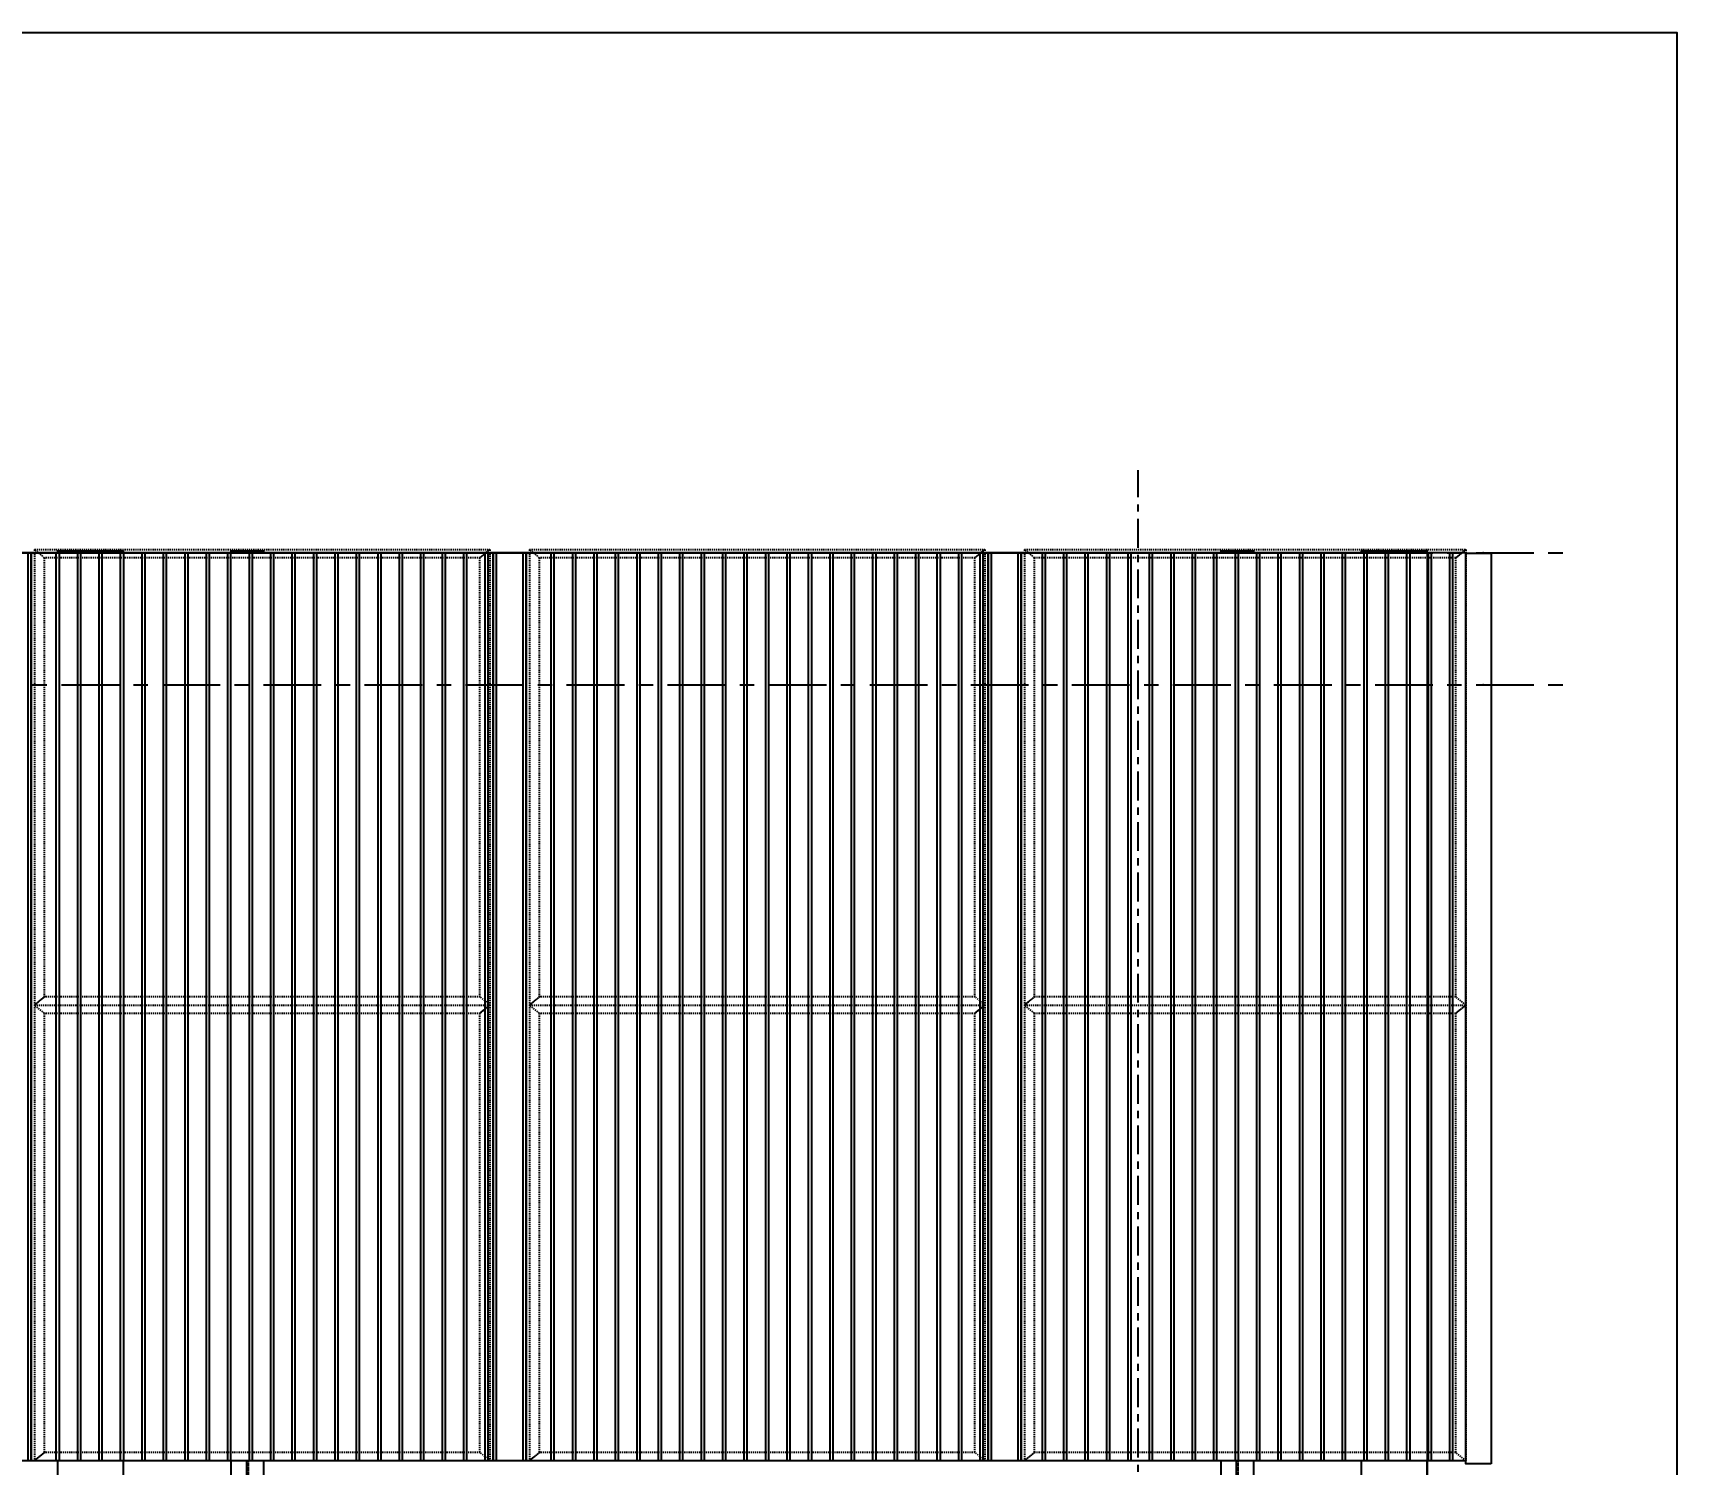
# Model space of a CAD drawing. Header units: millimetres. Extents: x -1379 to 1385823, y -4884429 to 548763.
# Drawn here: x 704443 to 709426, y -2333311 to -2328975 of the extents above; entities that cross this region are included whole.
import ezdxf
from ezdxf.enums import TextEntityAlignment as Align

# ---------------------------------------------------------------- set-up
doc = ezdxf.new("R2010")
doc.units = ezdxf.units.MM
doc.set_wipeout_variables(frame=1)
for name, pattern in [('CENTER', [50.8, 31.75, -6.35, 6.35, -6.35]), ('HIDDEN', [0.375, 0.25, -0.125]), ('TA_GL_000.70000', [1.925, 0.7, -0.175, 0.175, -0.175, 0.7]), ('TA_HL_001.00000', [6.5, 3.55, -2.95])]:
    doc.linetypes.add(name, pattern=pattern)
for name, color, linetype in [('000 - 0_SYM_DWG_GRID-BUBBLE_MAIN_COLOR_6', 7, 'Continuous'), ('000 - 0_SYM_DWG_GRIDLINE_MAIN_COLOR_251', 7, 'Continuous'), ('000 - 0_SYM_DWG_SLOPE-SYM_TEXT_COLOR_3', 7, 'Continuous'), ('000 - EXISTING_COLUMN_MAIN_COLOR_1', 7, 'Continuous'), ('000 - EXISTING_CONCRETE_MAIN_COLOR_1', 7, 'Continuous'), ('000 - EXISTING_STEEL-STRUCTURE_HIDDEN_', 7, 'HIDDEN'), ('000 - EXISTING_STEEL-STRUCTURE_MAIN_COLOR_1', 7, 'Continuous'), ('000 - EXISTING_STEEL-STRUCTURE_WIPEOUT_', 7, 'Continuous'), ('000 - GRID', 7, 'CENTER'), ('000 - STRUCTURE_STEEL_FASTERN_MAIN_COLOR_2', 7, 'Continuous'), ('010 - ASPG_EXTR_MAIN_COLOR_251', 7, 'Continuous'), ('010 - ASPG_EXTR_WIPEOUT_', 7, 'Continuous'), ('010 - ASPG_FRAMING_MAIN_COLOR_1', 7, 'Continuous'), ('010 - ASPG_FRAMING_MAIN_COLOR_251', 7, 'Continuous'), ('010 - ASPG_FRAMING_SUB_COLOR_251', 7, 'Continuous')]:
    doc.layers.add(name, color=color, linetype=linetype)
doc.styles.add('ARIAL', font='arial.ttf')
doc.styles.add('TA', font='', dxfattribs={"height": 4.5})
doc.styles.get('TA').set_extended_font_data('Cordia New')

# ---------------------------------------------------------------- blocks, each defined once
blk = doc.blocks.new('C-1-IV01-AR-2553-01-B_20260626-002213_SECTION_A1_ST')
at = {"layer": '000 - EXISTING_CONCRETE_MAIN_COLOR_1', "color": 7}
blk.add_lwpolyline([(385, 114425), (16445, 114425), (16445, 109825), (16195, 109825), (16195, 109530), (11340.5, 109530), (11340.5, 109825), (10270.5, 109825), (10270.5, 109530), (635, 109530), (635.1, 109825), (385.1, 109825)], close=True, dxfattribs=at)
blk = doc.blocks.new('*U2876')
at = {"color": 7}
blk.add_wipeout([(50, 0), (1450, 0), (1450, 2750), (50, 2750)], dxfattribs=at).dxf.layer = '010 - ASPG_EXTR_WIPEOUT_'
at = {"layer": '010 - ASPG_EXTR_MAIN_COLOR_251', "color": 7}
for points in [[(125, 0), (135.2, 0), (135.2, 2750), (125, 2750)], [(190, 0), (200.2, 0), (200.2, 2750), (190, 2750)], [(255, 0), (265.2, 0), (265.2, 2750), (255, 2750)], [(320, 0), (330.2, 0), (330.2, 2750), (320, 2750)], [(385, 0), (395.2, 0), (395.2, 2750), (385, 2750)], [(450, 0), (460.2, 0), (460.2, 2750), (450, 2750)], [(515, 0), (525.2, 0), (525.2, 2750), (515, 2750)], [(580, 0), (590.2, 0), (590.2, 2750), (580, 2750)], [(645, 0), (655.2, 0), (655.2, 2750), (645, 2750)], [(710, 0), (720.2, 0), (720.2, 2750), (710, 2750)], [(775, 0), (785.2, 0), (785.2, 2750), (775, 2750)], [(840, 0), (850.2, 0), (850.2, 2750), (840, 2750)], [(905, 0), (915.2, 0), (915.2, 2750), (905, 2750)], [(970, 0), (980.2, 0), (980.2, 2750), (970, 2750)], [(1035, 0), (1045.2, 0), (1045.2, 2750), (1035, 2750)], [(1100, 0), (1110.2, 0), (1110.2, 2750), (1100, 2750)], [(1165, 0), (1175.2, 0), (1175.2, 2750), (1165, 2750)], [(1230, 0), (1240.2, 0), (1240.2, 2750), (1230, 2750)], [(1295, 0), (1305.2, 0), (1305.2, 2750), (1295, 2750)], [(1360, 0), (1370.2, 0), (1370.2, 2750), (1360, 2750)]]:
    blk.add_lwpolyline(points, close=True, dxfattribs=at)
at = {"layer": '010 - ASPG_FRAMING_SUB_COLOR_251', "color": 7}
blk.add_lwpolyline([(50, 0), (1450, 0), (1450, 2750), (50, 2750)], close=True, dxfattribs=at)
at = {"color": 7}
for points in [[(-50, 0), (50, 0), (50, 2750), (-50, 2750)], [(1450, 0), (1550, 0), (1550, 2750), (1450, 2750)]]:
    blk.add_wipeout(points, dxfattribs=at).dxf.layer = '010 - ASPG_EXTR_WIPEOUT_'
at = {"layer": '010 - ASPG_EXTR_MAIN_COLOR_251', "color": 7}
blk.add_lwpolyline([(1425, 0), (1435.2, 0), (1435.2, 2750), (1425, 2750)], close=True, dxfattribs=at)
at = {"layer": '010 - ASPG_FRAMING_MAIN_COLOR_1', "color": 7}
for points in [[(-50, 0), (-40, 0), (-40, 2750), (-50, 2750)], [(40, 0), (50, 0), (50, 2750), (40, 2750)], [(1450, 0), (1460, 0), (1460, 2750), (1450, 2750)], [(1540, 0), (1550, 0), (1550, 2750), (1540, 2750)]]:
    blk.add_lwpolyline(points, close=True, dxfattribs=at)
at = {"layer": '010 - ASPG_FRAMING_MAIN_COLOR_251', "color": 7}
for points in [[(-50, 0), (50, 0), (50, 2750), (-50, 2750)], [(1450, 0), (1550, 0), (1550, 2750), (1450, 2750)]]:
    blk.add_lwpolyline(points, close=True, dxfattribs=at)
blk = doc.blocks.new('*U2490')
at = {"color": 7}
blk.add_wipeout([(50, 0), (1397.3, 0), (1397.3, 2750), (50, 2750)], dxfattribs=at).dxf.layer = '010 - ASPG_EXTR_WIPEOUT_'
at = {"layer": '010 - ASPG_EXTR_MAIN_COLOR_251', "color": 7}
for points in [[(50, 0), (1397.3, 0), (1397.3, 2750), (50, 2750)], [(113.3, 0), (123.5, 0), (123.5, 2750), (113.3, 2750)], [(178.3, 0), (188.5, 0), (188.5, 2750), (178.3, 2750)], [(243.3, 0), (253.5, 0), (253.5, 2750), (243.3, 2750)], [(308.3, 0), (318.5, 0), (318.5, 2750), (308.3, 2750)], [(373.3, 0), (383.5, 0), (383.5, 2750), (373.3, 2750)], [(438.3, 0), (448.5, 0), (448.5, 2750), (438.3, 2750)], [(503.3, 0), (513.5, 0), (513.5, 2750), (503.3, 2750)], [(568.3, 0), (578.5, 0), (578.5, 2750), (568.3, 2750)], [(633.3, 0), (643.5, 0), (643.5, 2750), (633.3, 2750)], [(698.3, 0), (708.5, 0), (708.5, 2750), (698.3, 2750)], [(763.3, 0), (773.5, 0), (773.5, 2750), (763.3, 2750)], [(828.3, 0), (838.5, 0), (838.5, 2750), (828.3, 2750)], [(893.3, 0), (903.5, 0), (903.5, 2750), (893.3, 2750)], [(958.3, 0), (968.5, 0), (968.5, 2750), (958.3, 2750)], [(1023.3, 0), (1033.5, 0), (1033.5, 2750), (1023.3, 2750)], [(1088.3, 0), (1098.5, 0), (1098.5, 2750), (1088.3, 2750)], [(1153.3, 0), (1163.5, 0), (1163.5, 2750), (1153.3, 2750)], [(1218.3, 0), (1228.5, 0), (1228.5, 2750), (1218.3, 2750)], [(1283.3, 0), (1293.5, 0), (1293.5, 2750), (1283.3, 2750)], [(1348.3, 0), (1358.5, 0), (1358.5, 2750), (1348.3, 2750)]]:
    blk.add_lwpolyline(points, close=True, dxfattribs=at)
at = {"color": 7}
blk.add_wipeout([(-50, 0), (50, 0), (50, 2750), (-50, 2750)], dxfattribs=at).dxf.layer = '010 - ASPG_EXTR_WIPEOUT_'
at = {"layer": '010 - ASPG_FRAMING_MAIN_COLOR_1', "color": 7}
for points in [[(-50, 0), (50, 0), (50, 2750), (-50, 2750)], [(-50, 0), (-40, 0), (-40, 2750), (-50, 2750)], [(40, 0), (50, 0), (50, 2750), (40, 2750)]]:
    blk.add_lwpolyline(points, close=True, dxfattribs=at)
blk = doc.blocks.new('*U2492')
at = {"layer": '000 - EXISTING_COLUMN_MAIN_COLOR_1', "color": 7}
blk.add_lwpolyline([(-100, 0), (100, 0), (100, 4900), (-100, 4900)], close=True, dxfattribs=at)
blk = doc.blocks.new('*U2525')
at = {"color": 7}
blk.add_wipeout([(-50, 40), (50, 40), (50, 4900), (-50, 4900)], dxfattribs=at).dxf.layer = '000 - EXISTING_STEEL-STRUCTURE_WIPEOUT_'
at = {"layer": '000 - EXISTING_STEEL-STRUCTURE_HIDDEN_', "color": 7}
blk.add_lwpolyline([(3, 40), (3, 4900), (-3, 4900), (-3, 40)], close=True, dxfattribs=at)
at = {"layer": '000 - EXISTING_STEEL-STRUCTURE_HIDDEN_', "color": 7, "linetype": 'HIDDEN', "ltscale": 9}
blk.add_lwpolyline([(63, 36), (9, 36), (9, 90), (3, 90), (3, 30), (63, 30)], close=True, dxfattribs=at)
at = {"color": 7}
blk.add_wipeout([(60, 20), (60, 30), (-60, 30), (-60, 20), (-80, 0), (80, 0)], dxfattribs=at)
at = {"layer": '000 - EXISTING_STEEL-STRUCTURE_MAIN_COLOR_1', "color": 7}
blk.add_lwpolyline([(-50, 40), (50, 40), (50, 4900), (-50, 4900)], close=True, dxfattribs=at)
at = {"layer": '000 - STRUCTURE_STEEL_FASTERN_MAIN_COLOR_2', "color": 7}
blk.add_line((-60, 20), (60, 20), dxfattribs=at)
at = {"layer": '000 - STRUCTURE_STEEL_FASTERN_MAIN_COLOR_2', "color": 7, "lineweight": 0}
blk.add_lwpolyline([(60, 20), (60, 30), (-60, 30), (-60, 20), (-80, 0), (80, 0)], close=True, dxfattribs=at)
blk = doc.blocks.new('*U2849')
at = {"layer": '010 - ASPG_FRAMING_MAIN_COLOR_1', "color": 7, "linetype": 'ByBlock'}
for points in [[(0, 0), (0, 1380), (25, 1350), (25, 30), (0, 0)], [(1380, 1380), (0, 1380), (25, 1350), (1355, 1350)], [(1380, 0), (1380, 1380), (1355, 1350), (1355, 30), (1380, 0)], [(25, 30), (1355, 30), (1380, 0), (0, 0), (25, 30)]]:
    blk.add_lwpolyline(points, close=True, dxfattribs=at)
blk = doc.blocks.new('*U2803')
at = {"layer": '010 - ASPG_FRAMING_MAIN_COLOR_1', "color": 7, "linetype": 'ByBlock'}
for points in [[(0, 0), (0, 1337.3), (25, 1307.3), (25, 30), (0, 0)], [(1380, 1337.3), (0, 1337.3), (25, 1307.3), (1355, 1307.3)], [(1380, 0), (1380, 1337.3), (1355, 1307.3), (1355, 30), (1380, 0)], [(25, 30), (1355, 30), (1380, 0), (0, 0), (25, 30)]]:
    blk.add_lwpolyline(points, close=True, dxfattribs=at)
blk = doc.blocks.new('*U2499')
at = {"layer": '000 - 0_SYM_DWG_GRID-BUBBLE_MAIN_COLOR_6', "color": 7}
blk.add_line((20.6, 0), (15.6, 0), dxfattribs=at)
blk.add_circle((25.6, 0), 5, dxfattribs=at)
at = {"layer": '000 - 0_SYM_DWG_GRIDLINE_MAIN_COLOR_251', "color": 7, "linetype": 'ByBlock', "ltscale": 5}
blk.add_line((10, 0), (-226, 0), dxfattribs=at)
at = {"layer": '000 - 0_SYM_DWG_GRIDLINE_MAIN_COLOR_251', "color": 7}
for p in [(-216, 0), (0, 0)]:
    blk.add_point(p, dxfattribs=at)
at = {"color": 7, "style": 'TA', "flags": 1}
blk.add_attdef('LOCATION', (6, -6), '', height=4.5, rotation=270, dxfattribs=at)
at = {"layer": '000 - 0_SYM_DWG_SLOPE-SYM_TEXT_COLOR_3', "color": 7, "style": 'ARIAL'}
blk.add_attdef('GRID-HEAD', text='', height=4, rotation=90, dxfattribs=at).set_placement((25.6, 0), align=Align.MIDDLE_CENTER)
blk = doc.blocks.new('*U2498')
at = {"layer": '000 - 0_SYM_DWG_GRIDLINE_MAIN_COLOR_251', "color": 7, "linetype": 'ByBlock', "ltscale": 5}
blk.add_line((5, 0), (-337.3, 0), dxfattribs=at)
at = {"layer": '000 - 0_SYM_DWG_GRIDLINE_MAIN_COLOR_251', "color": 7}
blk.add_point((-332.3, 0), dxfattribs=at)
at = {"color": 7, "style": 'TA', "flags": 1}
blk.add_attdef('LOCATION', (6, -6), '', height=4.5, rotation=270, dxfattribs=at)
blk = doc.blocks.new('C-1-IV01_REV00-1_20260626-132147_SECTION_A1_DIMS')
at = {"layer": '000 - GRID', "color": 7, "linetype": 'TA_GL_000.70000', "xscale": 25, "yscale": 25, "zscale": 25, "rotation": 270}
blk.add_blockref('*U2499', (15570, 109025), dxfattribs=at).add_auto_attribs({'GRID-HEAD': '3'})
at = {"layer": '000 - GRID', "color": 7, "linetype": 'TA_GL_000.70000', "xscale": 50, "yscale": 50, "zscale": 50, "rotation": 180}
for p in [(0, 114425), (0, 114025)]:
    blk.add_blockref('*U2498', p, dxfattribs=at)

msp = doc.modelspace()

# ---------------------------------------------------------------- linework, layer by layer
at = {"color": 7}
msp.add_lwpolyline([(690050.7, -2338975.4), (709425.7, -2338975.4), (709425.7, -2328975.4), (690050.7, -2328975.4)], close=True, dxfattribs=at)

# ---------------------------------------------------------------- block references
for p in [(704617.7, -2335445.4), (708567.7, -2335445.4)]:
    msp.add_blockref('*U2492', p, dxfattribs=at)

# ---------------------------------------------------------------- next in the draw order: block references
for p in [(705092.7, -2335445.4), (708092.7, -2335445.4)]:
    msp.add_blockref('*U2525', p, dxfattribs=at)

# ---------------------------------------------------------------- next in the draw order: block references
msp.add_blockref('*U2876', (704387.7, -2333300.4), dxfattribs=at)

# ---------------------------------------------------------------- next in the draw order: block references
msp.add_blockref('*U2876', (705887.7, -2333300.4), dxfattribs=at)

# ---------------------------------------------------------------- next in the draw order: block references
msp.add_blockref('*U2490', (707387.7, -2333300.4), dxfattribs=at)

# ---------------------------------------------------------------- next in the draw order: linework, layer by layer
at = {"layer": '010 - ASPG_EXTR_MAIN_COLOR_251', "color": 7}
msp.add_lwpolyline([(708862.5, -2333310.4), (708785.6, -2333310.4), (708785.6, -2330551.4), (708862.5, -2330551.4)], close=True, dxfattribs=at)

# ---------------------------------------------------------------- next in the draw order: block references
at = {"color": 7}
msp.add_blockref('C-1-IV01_REV00-1_20260626-132147_SECTION_A1_DIMS', (692222.7, -2444975.4), dxfattribs=at)

# ---------------------------------------------------------------- next in the draw order: block references
msp.add_blockref('C-1-IV01-AR-2553-01-B_20260626-002213_SECTION_A1_ST', (692222.7, -2444975.4), dxfattribs=at)

# ---------------------------------------------------------------- next in the draw order: block references
at = {"color": 7, "linetype": 'TA_HL_001.00000', "yscale": -1, "rotation": 90}
for name, p in [('*U2849', (704447.7, -2331920.4)), ('*U2849', (705947.7, -2331920.4)), ('*U2803', (707447.7, -2331920.4)), ('*U2849', (704447.7, -2333300.4)), ('*U2849', (705947.7, -2333300.4)), ('*U2803', (707447.7, -2333300.4))]:
    msp.add_blockref(name, p, dxfattribs=at)

doc.saveas('drawing.dxf')
